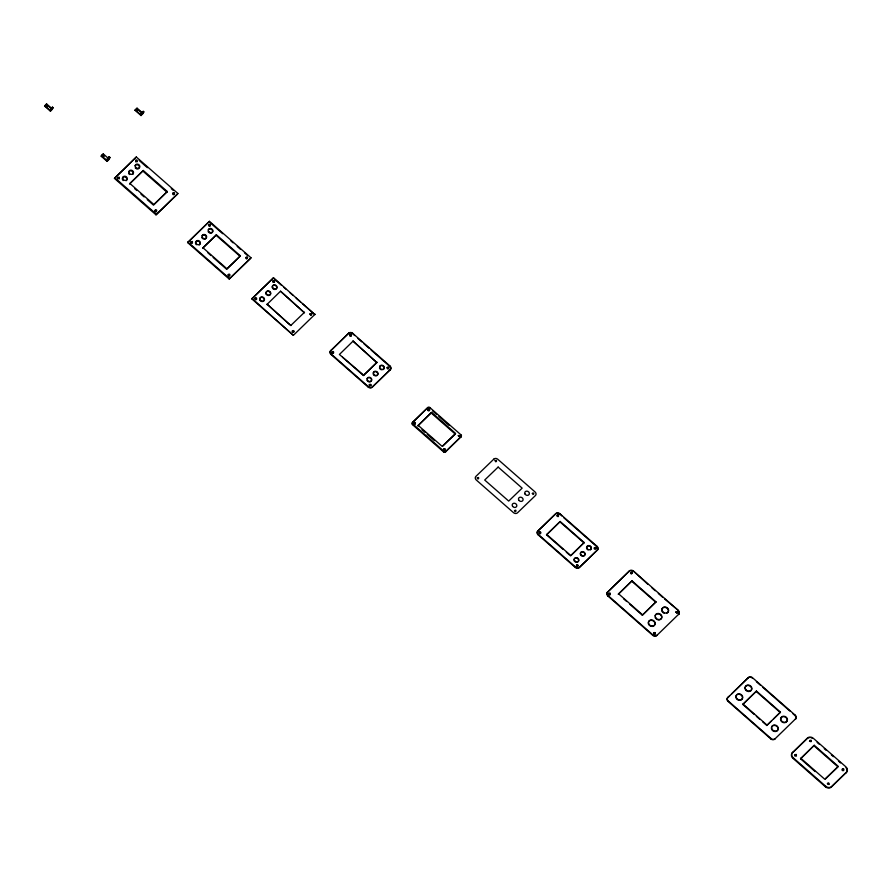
<?xml version="1.0" encoding="UTF-8"?>
<svg xmlns="http://www.w3.org/2000/svg" width="892" height="892" viewBox="0 0 892 892"><rect width="100%" height="100%" fill="white"/><g stroke="black" fill="none" stroke-linecap="round" stroke-linejoin="round"><path stroke-width="1.34" d="M103.885 156.524L103.026 155.777L102.981 156.836M458.064 435.597C461.577 435.329 456.86 435.675 459.425 436.734M796.456 755.925L795.519 754.855L794.839 756.026M829.014 784.514L828.356 783.466L827.352 783.745M675.668 612.135L676.894 612.012L677.05 613.016L675.746 612.113L677.106 611.622L677.039 613.317M119.283 178.857L118.246 177.698L117.632 178.779M192.46 243.048L191.423 241.877L190.944 243.148M415.304 424.179L414.546 423.009L413.654 424.046M557.087 515.219C558.849 512.945 559.362 517.918 557.154 515.643C558.046 513.357 559.596 518.018 557.065 516.245M809.479 741.207L810.482 740.628L811.252 741.62M47.343 106.639C48.502 104.442 44.7 106.025 46.841 106.906M137.045 161.831L136.063 160.504L135.818 161.965M274.401 282.296C275.94 280.222 271.692 280.188 272.997 282.273M370.849 385.857C372.377 383.794 368.128 383.761 369.433 385.846M44.6 106.081L46.607 103.951L51.747 108.456L52.438 107.129L53.085 107.687L52.182 109.426L50.387 111.154L44.6 106.081L46.607 103.951M52.438 107.129L49.952 110.184L44.812 105.68M50.387 111.154L53.085 107.687M101.175 156.178L103.249 153.915L108.289 158.33L109.125 156.736L109.972 157.483L108.857 159.612L107.073 161.34L101.175 156.178L103.249 153.915M102.078 155.308L101.989 155.464A1.438 1.227 27.6 0 1 102.926 155.13M109.125 156.736L106.494 160.058L101.454 155.643M107.073 161.34L109.972 157.483M140.601 114.6L143.199 111.344L143.846 111.901L141.036 115.559L135.038 110.296L137.045 108.177L142.397 112.871L140.601 114.6L135.249 109.906M135.038 110.296L137.045 108.177M141.036 115.559L143.846 111.901M142.397 112.871L143.199 111.344M114.455 178.4L136.32 157.003L177.876 193.464L177.53 194.121L156.022 214.849L114.455 178.4L136.32 157.003M129.507 184.098L143.3 170.483L167.295 191.524L153.502 205.149L147.247 199.652M156.022 214.849L177.876 193.464M187.632 242.579L209.43 221.327L250.986 257.777L250.708 258.312L229.199 279.029L187.632 242.579L209.43 221.327M202.685 248.288L216.41 234.797L240.405 255.848L226.68 269.328L213.121 257.431M229.199 279.029L250.986 257.777M315.099 314.196L293.379 335.314L251.812 298.865L273.532 277.746L314.887 314.597L302.421 303.659M251.812 298.865L273.532 277.746M289.822 324.699L267.076 304.172L290.859 325.613M280.523 291.216L304.306 312.657L280.523 291.216L266.864 304.573M293.379 335.314L252.023 298.463M330.62 350.824L348.75 333.151A2.877 2.453 27.6 0 1 352.686 333.307L389.971 365.999A2.877 2.453 27.6 0 1 390.317 369.6L372.176 387.273A2.877 2.453 27.6 0 1 368.24 387.117L330.965 354.425A2.877 2.453 27.6 0 1 330.62 350.824L348.75 333.151M330.965 354.425L331.177 354.024A2.877 2.453 27.6 0 1 330.82 350.422M354.548 335.515L352.686 333.307M376.848 362.576L353.065 341.123L376.848 362.576L363.401 375.521L342.539 357.224M363.401 375.521L377.06 362.174M368.24 387.117L368.452 386.715A2.877 2.453 27.6 0 0 372.388 386.872L390.317 369.6M390.105 370.002A2.877 2.453 27.6 0 0 389.759 366.4L389.971 365.999M412.662 422.161L412.305 422.83A1.438 1.227 27.6 0 0 412.483 424.625L443.547 451.876A1.438 1.227 27.6 0 0 445.521 451.954L461.108 436.612A1.438 1.227 27.6 0 0 460.93 434.805L429.866 407.555A1.438 1.227 27.6 0 0 427.904 407.477L412.662 422.161A1.438 1.227 27.6 0 0 412.829 423.968L412.483 424.625M418.158 425.339L417.813 426.008L431.605 412.383L455.6 433.434L442.153 446.379L418.158 425.339L431.605 412.383M413.264 421.905L427.904 407.477M428.338 410.766C426.811 406.741 432.207 410.588 428.338 409.785M428.149 410.632L428.495 409.963M429.52 408.224L429.866 407.555M443.547 451.876L443.904 451.207A1.438 1.227 27.6 0 0 445.866 451.285L461.108 436.612M445.521 451.954L445.866 451.285M460.584 435.474L460.93 434.805M537.731 531.175L555.872 513.513A2.877 2.453 27.6 0 1 559.808 513.658L597.082 546.35A2.877 2.453 27.6 0 1 597.439 549.963L579.298 567.635A2.877 2.453 27.6 0 1 575.362 567.479L538.088 534.787A2.877 2.453 27.6 0 1 537.731 531.175L555.66 513.904A2.877 2.453 27.6 0 1 556.195 513.524M538.088 534.787L538.289 534.386A2.877 2.453 27.6 0 1 537.943 530.773M563.22 549.472L546.517 534.832L560.176 521.486L584.171 542.526L571.482 554.958M561.67 515.877L559.808 513.658M546.517 534.832L560.176 521.486M570.523 555.883L584.171 542.526M575.362 567.479L575.574 567.078A2.877 2.453 27.6 0 0 579.51 567.234L597.439 549.963M597.227 550.364A2.877 2.453 27.6 0 0 596.882 546.751L597.082 546.35M678.779 614.131L656.746 635.55A2.877 2.453 27.6 0 1 652.81 635.394L607.775 595.912A3.144 2.676 27.6 0 1 607.43 592.299L629.462 570.88A2.877 2.453 27.6 0 1 633.398 571.036L678.433 610.518A3.189 2.721 27.6 0 1 678.779 614.131L678.567 614.532A3.189 2.721 27.6 0 0 678.455 611.187M607.775 595.912L607.987 595.51A3.144 2.676 27.6 0 1 607.642 591.898M607.43 592.299L629.462 570.88M631.993 580.826L618.334 594.172L631.993 580.826L655.988 601.866L642.329 615.224L629.808 604.241M647.848 584.293L633.398 571.036M642.329 615.224L655.988 601.866M652.81 635.394L653.011 635.004A2.877 2.453 27.6 0 0 656.947 635.149L656.746 635.55M678.433 610.518L664.607 598.978M795.608 718.818L774.78 739.078A2.877 2.453 27.6 0 1 770.844 738.922L728.006 701.346A2.877 2.453 27.6 0 1 727.649 697.745L748.477 677.485A2.877 2.453 27.6 0 1 752.413 677.63L795.263 715.217A2.877 2.453 27.6 0 1 795.608 718.818L795.408 719.22A2.877 2.453 27.6 0 0 796.054 717.781M728.006 701.346L728.207 700.945A2.877 2.453 27.6 0 1 727.861 697.343M731.574 693.954L748.477 677.485M752.413 677.63L752.201 678.032A2.877 2.453 27.6 0 0 751.588 677.608M754.286 714.503L742.802 704.435L756.461 691.077L780.455 712.128L773.52 718.997M742.802 704.435L756.461 691.077M762.627 721.818L766.797 725.475L780.455 712.128M770.844 738.922L771.056 738.531A2.877 2.453 27.6 0 0 774.992 738.676L774.78 739.078M795.887 716.778A2.877 2.453 27.6 0 0 795.051 715.607L795.263 715.217M792.364 752.848L807.438 738.063A4.315 3.679 27.6 0 1 813.337 738.297L845.906 766.852A4.315 3.679 27.6 0 1 846.43 772.26L831.355 787.045A4.315 3.679 27.6 0 1 825.457 786.811L792.888 758.256A4.315 3.679 27.6 0 1 792.364 752.848L807.16 738.598A4.315 3.679 27.6 0 1 807.539 738.286M792.888 758.256L793.166 757.721A4.315 3.679 27.6 0 1 792.642 752.313M815.143 771.58L800.537 758.78L814.262 745.288L838.257 766.339L824.81 779.285L800.815 758.245M800.537 758.78L814.262 745.288M825.457 786.811L825.736 786.287A4.315 3.679 27.6 0 0 831.634 786.51L846.43 772.26M595.789 549.048C597.473 546.908 592.767 547.086 594.975 548.859C597.74 548.825 593.213 546.462 594.373 548.981M293.78 332.248C294.817 330.464 290.993 330.62 292.531 332.259M210.077 226.155C211.415 224.327 207.212 224.427 208.996 226.144M608.812 593.659C610.92 592.232 610.607 596.492 608.779 594.473M101.61 156.557L101.788 156.379A1.438 1.227 27.6 0 1 103.004 154.974M143.3 170.483L129.853 183.44L153.848 204.48L167.295 191.524M216.41 234.797L202.963 247.753L226.958 268.793L240.405 255.848M291.071 325.212L304.518 312.267M353.065 341.123L339.406 354.481L363.613 375.119M442.767 446.123L455.255 434.092L431.26 413.052M727.649 697.745L729.611 695.849M766.797 725.475L771.602 720.847M825.49 778.894L837.978 766.864L813.983 745.823M539.169 532.491C541.02 531.075 541.232 535.055 539.259 533.483M388.522 368.831C389.927 366.79 385.422 367.337 387.652 368.898M156.256 211.906C157.817 210.244 153.58 209.921 155.175 211.783M229.445 276.085C230.995 274.156 226.434 274.401 228.553 276.096M137.569 111.065C137.647 108.969 137.078 110.34 136.967 111.043M429.23 410.799C430.825 409.473 427.056 408.491 427.982 410.454M443.748 449.356L445.242 450.17L443.681 450.493M255.513 299.712C258.401 299.991 254.722 296.523 254.989 299.255M576.734 566.353C580.201 566.855 576.265 562.417 576.41 566.019M842.472 770.61C845.538 771.379 842.003 767.354 842.148 770.275M332.315 353.288C335.102 354.247 332.437 350.088 331.924 352.73M350.11 336.05C353.377 336.942 349.463 332.772 349.943 335.883M136.833 108.579L142.832 113.83M141.404 113.061L142.051 113.63M652.041 587.962L655.185 590.716M658.318 593.47L662.511 597.149M756.383 681.7L760.564 685.368M762.66 687.197L789.833 711.024M792.966 713.778L795.051 715.607M563.744 517.695L596.882 546.751M357.659 338.246L361.795 341.881M363.869 343.688L369.054 348.237M371.117 350.054L389.759 366.4M817.128 742.4L819.168 744.184M824.253 748.644L826.293 750.428M831.377 754.888L833.407 756.672M838.502 761.144L840.532 762.928M631.781 581.227L655.776 602.267M756.249 691.478L780.244 712.53M559.964 521.887L583.97 542.927M432.62 410.944L436.768 414.579M438.842 416.397L449.189 425.484M139.085 160.404L147.403 167.696M171.297 188.658L173.371 190.487M209.152 221.852L222.654 233.704M230.972 240.996L233.046 242.814M237.205 246.46L240.316 249.191M244.475 252.837L247.597 255.569M273.331 278.137L281.638 285.429M283.723 287.257L285.797 289.075M289.956 292.721L293.067 295.453M296.189 298.196L300.348 301.83M142.954 171.153L166.949 192.193M216.132 235.332L240.126 256.372M618.546 593.771L642.541 614.822M623.553 598.744L626.686 601.498M743.014 704.033L767.008 725.073M756.371 716.332L759.493 719.075M546.729 534.442L570.724 555.482M566.342 552.226L569.475 554.969M421.983 429.665L425.116 432.408M427.201 434.237L434.504 440.648M412.829 423.968L443.904 451.207M793.166 757.721L825.736 786.287M538.289 534.386L575.574 567.078M607.987 595.51L653.011 635.004M728.207 700.945L771.056 738.531M331.177 354.024L368.452 386.715M46.395 104.353L51.212 108.579M50.643 108.857L51.29 109.415M107.33 158.464L108.188 159.211M134.725 188.68L136.81 190.509M140.981 194.166L144.114 196.909M207.903 252.86L211.036 255.603M114.8 177.731L156.368 214.18M187.911 242.044L229.478 278.494M587.114 549.216A2.386 2.04 27.6 0 1 587.36 546.283A2.386 2.04 27.6 0 1 590.627 546.896A2.386 2.04 27.6 0 1 590.381 549.829M588.107 549.951A2.386 2.04 27.6 0 1 587.572 549.639M580.87 555.292A2.386 2.04 27.6 0 1 581.372 552.17A2.386 2.04 27.6 0 1 584.751 553.575A2.386 2.04 27.6 0 1 583.067 556.218M582.465 556.184A2.386 2.04 27.6 0 1 581.328 555.705M556.508 513.391A2.877 2.453 27.6 0 1 558.292 513.357M558.983 513.636A2.877 2.453 27.6 0 1 559.596 514.06M664.495 613.339A3.457 2.944 27.6 0 1 662.031 608.779A3.457 2.944 27.6 0 1 667.227 608.344A3.457 2.944 27.6 0 1 667.004 613.139M655.051 615.982A3.457 2.944 27.6 0 1 660.147 614.543A3.457 2.944 27.6 0 1 660.281 619.606M659.5 619.884A3.457 2.944 27.6 0 1 657.772 619.817M656.936 619.483A3.457 2.944 27.6 0 1 656.2 618.97M655.609 618.312A3.457 2.944 27.6 0 1 655.196 617.565M650.212 625.961A3.457 2.944 27.6 0 1 649.465 620.787A3.457 2.944 27.6 0 1 654.862 622.962A3.457 2.944 27.6 0 1 651.048 626.296M629.25 571.281A2.877 2.453 27.6 0 1 630.109 570.757M631.882 570.724A2.877 2.453 27.6 0 1 633.186 571.426M780.734 720.335A3.457 2.944 27.6 0 1 784.168 716.677A3.457 2.944 27.6 0 1 786.789 721.528A3.457 2.944 27.6 0 1 781.136 721.093M771.591 729.143A3.457 2.944 27.6 0 1 774.156 725.419A3.457 2.944 27.6 0 1 778.092 728.875A3.457 2.944 27.6 0 1 774.156 731.395M773.319 731.061A3.457 2.944 27.6 0 1 771.993 729.901M745.578 689.895A3.457 2.944 27.6 0 1 747.73 685.424A3.457 2.944 27.6 0 1 751.555 689.65A3.457 2.944 27.6 0 1 746.169 690.553M736.023 697.957A3.457 2.944 27.6 0 1 739.457 694.299A3.457 2.944 27.6 0 1 742.077 699.15A3.457 2.944 27.6 0 1 736.435 698.704M748.265 677.875A2.877 2.453 27.6 0 1 751.254 677.441M807.962 738.03A4.315 3.679 27.6 0 1 809.457 737.606M811.096 737.762A4.315 3.679 27.6 0 1 812.133 738.186M847.021 769.64A4.315 3.679 27.6 0 1 846.151 772.795M846.017 767.778A4.315 3.679 27.6 0 1 846.653 768.659M460.718 435.597A1.438 1.227 27.6 0 1 460.763 437.27M427.547 408.146A1.438 1.227 27.6 0 1 429.364 408.112M379.568 366.746A2.386 2.04 27.6 0 1 383.292 366.311A2.386 2.04 27.6 0 1 382.757 369.712M381.586 369.779A2.386 2.04 27.6 0 1 380.449 369.277M380.003 368.864A2.386 2.04 27.6 0 1 379.479 367.816M373.28 372.823A2.386 2.04 27.6 0 1 376.391 371.919A2.386 2.04 27.6 0 1 377.528 374.975A2.386 2.04 27.6 0 1 374.205 375.354M373.748 374.941A2.386 2.04 27.6 0 1 373.213 373.904M367.103 378.654A2.386 2.04 27.6 0 1 370.448 378.163A2.386 2.04 27.6 0 1 370.983 381.352M370.537 381.665A2.386 2.04 27.6 0 1 367.025 380.248M348.549 333.552A2.877 2.453 27.6 0 1 351.526 333.117M351.861 333.273A2.877 2.453 27.6 0 1 352.485 333.697M122.327 179.091A2.386 2.04 27.6 0 1 125.359 177.084A2.386 2.04 27.6 0 1 126.118 180.742M123.297 180.552A2.386 2.04 27.6 0 1 122.516 179.638M129.608 174.531A2.386 2.04 27.6 0 1 128.805 173.628M128.939 171.554A2.386 2.04 27.6 0 1 132.15 171.32A2.386 2.04 27.6 0 1 132.819 174.308M138.483 168.766A2.386 2.04 27.6 0 1 136.175 168.677M135.662 168.32A2.386 2.04 27.6 0 1 135.249 167.863M135.049 165.745A2.386 2.04 27.6 0 1 138.126 165.098A2.386 2.04 27.6 0 1 139.252 168.019M272.328 287.815A2.386 2.04 27.6 0 1 274.301 285.239A2.386 2.04 27.6 0 1 276.799 287.982A2.386 2.04 27.6 0 1 273.532 289.142M273.019 288.785A2.386 2.04 27.6 0 1 272.606 288.328M195.504 243.271A2.386 2.04 27.6 0 1 198.548 241.264A2.386 2.04 27.6 0 1 199.295 244.921M196.474 244.731A2.386 2.04 27.6 0 1 195.694 243.817M205.606 238.855A2.386 2.04 27.6 0 1 203.922 239.19M202.785 238.721A2.386 2.04 27.6 0 1 201.982 237.807M202.116 235.733A2.386 2.04 27.6 0 1 205.327 235.499A2.386 2.04 27.6 0 1 205.996 238.487M208.226 229.935A2.386 2.04 27.6 0 1 211.304 229.277A2.386 2.04 27.6 0 1 212.43 232.199A2.386 2.04 27.6 0 1 209.352 232.857M208.84 232.5A2.386 2.04 27.6 0 1 208.148 231.53M46.384 105.769L47.399 106.36L46.429 105.847M102.903 155.632C103.851 157.929 104.699 154.115 102.903 155.632M653.724 633.409C655.575 636.933 656.133 630.142 653.724 633.409M653.925 633.019C654.594 635.662 656.568 632.261 653.925 633.064M794.984 754.866C796.233 758.077 797.537 752.815 794.984 754.866M827.553 783.399C828.69 786.644 830.207 781.437 827.553 783.399M135.762 160.326C136.766 163.604 138.505 158.475 135.762 160.326M208.873 224.639C209.876 227.917 211.616 222.788 208.873 224.639M272.985 281.069C273.398 283.723 275.762 280.556 273.008 281.136M369.422 384.63C369.834 387.284 372.198 384.118 369.455 384.697M514.517 510.592C515.52 513.859 517.26 508.73 514.517 510.592M576.544 564.993C576.957 567.647 579.321 564.48 576.578 565.06M630.533 572.831C631.536 576.098 633.287 570.98 630.533 572.831M630.744 572.43C631.748 575.708 633.487 570.579 630.744 572.43M842.36 769.116C843.33 772.394 845.114 767.287 842.36 769.116M608.924 593.448C609.872 596.726 611.711 591.641 608.924 593.448M172.702 193.664C173.605 196.954 175.512 191.903 172.702 193.664M173.048 192.995C173.951 196.285 175.869 191.234 173.048 192.995M245.88 257.844C246.783 261.133 248.701 256.082 245.88 257.844M246.159 257.32C247.062 260.598 248.98 255.547 246.159 257.32M310.059 314.129C310.962 317.418 312.869 312.367 310.059 314.129M310.271 313.739C311.174 317.017 313.081 311.966 310.271 313.739M332.158 351.916C333.05 355.194 334.968 350.143 332.158 351.916M477.242 477.867C478.145 481.156 480.052 476.094 477.242 477.867M539.27 532.268C540.173 535.557 542.091 530.506 539.27 532.268M443.848 449.01C444.729 452.3 446.669 447.249 443.848 449.01M117.934 177.497C118.803 180.786 120.754 175.746 117.934 177.497M191.044 241.81C191.914 245.099 193.865 240.06 191.044 241.81M255.145 298.229C256.026 301.518 257.978 296.478 255.145 298.229M387.284 367.415C388.154 370.704 390.116 365.664 387.284 367.415M532.368 493.365C533.249 496.654 535.2 491.615 532.368 493.365M413.977 422.763C414.735 426.064 416.876 421.102 413.977 422.763M155.23 210.133C155.877 213.456 158.185 208.572 155.23 210.133M228.341 274.446C228.988 277.769 231.296 272.885 228.341 274.446M292.442 330.865C293.1 334.188 295.408 329.304 292.442 330.865M350.021 334.667C350.679 337.979 352.987 333.106 350.021 334.667M495.116 460.629C495.762 463.94 498.082 459.057 495.116 460.629M809.824 740.483C810.449 743.794 812.79 738.933 809.824 740.483M493.845 459.112L475.915 476.373A2.877 2.453 27.6 0 0 476.261 479.985L513.547 512.677A2.877 2.453 27.6 0 0 517.471 512.833L535.401 495.562A2.877 2.453 27.6 0 0 535.055 491.949L497.781 459.257A2.877 2.453 27.6 0 0 493.845 459.112M498.149 467.085L484.702 480.03L508.696 501.081L522.143 488.125L498.149 467.085M574.638 560.722A2.386 2.04 27.6 0 0 578.629 560.878A2.386 2.04 27.6 0 0 576.321 557.634A2.386 2.04 27.6 0 0 574.638 560.722M580.737 554.4A2.386 2.04 27.6 0 0 584.751 555.08A2.386 2.04 27.6 0 0 582.933 551.624A2.386 2.04 27.6 0 0 580.737 554.4M586.992 548.324A2.386 2.04 27.6 0 0 590.995 549.071A2.386 2.04 27.6 0 0 589.255 545.581A2.386 2.04 27.6 0 0 586.992 548.324M574.426 561.124A2.386 2.04 27.6 0 0 578.429 561.28A2.386 2.04 27.6 0 0 576.12 558.035A2.386 2.04 27.6 0 0 574.426 561.124M512.599 506.322A2.386 2.04 27.6 0 0 516.602 506.478A2.386 2.04 27.6 0 0 514.294 503.233A2.386 2.04 27.6 0 0 512.599 506.322M518.709 499.999A2.386 2.04 27.6 0 0 522.723 500.68A2.386 2.04 27.6 0 0 520.906 497.223A2.386 2.04 27.6 0 0 518.709 499.999M524.964 493.923A2.386 2.04 27.6 0 0 528.967 494.67A2.386 2.04 27.6 0 0 527.228 491.18A2.386 2.04 27.6 0 0 524.964 493.923M662.533 611.433A3.457 2.944 27.6 0 0 668.32 611.656A3.457 2.944 27.6 0 0 664.986 606.961A3.457 2.944 27.6 0 0 662.533 611.433M655.81 617.911A3.457 2.944 27.6 0 0 661.596 618.134A3.457 2.944 27.6 0 0 658.263 613.44A3.457 2.944 27.6 0 0 655.81 617.911M649.086 624.389A3.457 2.944 27.6 0 0 654.873 624.612A3.457 2.944 27.6 0 0 651.539 619.907A3.457 2.944 27.6 0 0 649.086 624.389M772.204 729.5A3.457 2.944 27.6 0 0 777.991 729.723A3.457 2.944 27.6 0 0 774.646 725.018A3.457 2.944 27.6 0 0 772.204 729.5M781.347 720.691A3.457 2.944 27.6 0 0 787.134 720.914A3.457 2.944 27.6 0 0 783.789 716.209A3.457 2.944 27.6 0 0 781.347 720.691M745.779 689.494A3.457 2.944 27.6 0 0 751.566 689.717A3.457 2.944 27.6 0 0 748.232 685.023A3.457 2.944 27.6 0 0 745.779 689.494M736.636 698.302A3.457 2.944 27.6 0 0 742.423 698.525A3.457 2.944 27.6 0 0 739.089 693.831A3.457 2.944 27.6 0 0 736.636 698.302M367.515 380.371A2.386 2.04 27.6 0 0 371.518 380.527A2.386 2.04 27.6 0 0 369.21 377.271A2.386 2.04 27.6 0 0 367.515 380.371M373.614 374.049A2.386 2.04 27.6 0 0 377.628 374.729A2.386 2.04 27.6 0 0 375.811 371.262A2.386 2.04 27.6 0 0 373.614 374.049M379.869 367.961A2.386 2.04 27.6 0 0 383.883 368.708A2.386 2.04 27.6 0 0 382.133 365.229A2.386 2.04 27.6 0 0 379.869 367.961M135.606 167.194A2.386 2.04 27.6 0 0 139.598 167.35A2.386 2.04 27.6 0 0 137.29 164.106A2.386 2.04 27.6 0 0 135.606 167.194M129.15 172.959A2.386 2.04 27.6 0 0 133.164 173.639A2.386 2.04 27.6 0 0 131.358 170.182A2.386 2.04 27.6 0 0 129.15 172.959M122.862 178.969A2.386 2.04 27.6 0 0 126.865 179.716A2.386 2.04 27.6 0 0 125.125 176.237A2.386 2.04 27.6 0 0 122.862 178.969M272.818 287.938A2.386 2.04 27.6 0 0 276.821 288.083A2.386 2.04 27.6 0 0 274.513 284.838A2.386 2.04 27.6 0 0 272.818 287.938M266.373 293.702A2.386 2.04 27.6 0 0 270.387 294.371A2.386 2.04 27.6 0 0 268.57 290.915A2.386 2.04 27.6 0 0 266.373 293.702M260.085 299.701A2.386 2.04 27.6 0 0 264.088 300.448A2.386 2.04 27.6 0 0 262.337 296.969A2.386 2.04 27.6 0 0 260.085 299.701M259.873 300.102A2.386 2.04 27.6 0 0 263.876 300.849A2.386 2.04 27.6 0 0 262.125 297.37A2.386 2.04 27.6 0 0 259.873 300.102M266.162 294.092A2.386 2.04 27.6 0 0 270.176 294.773A2.386 2.04 27.6 0 0 268.358 291.316A2.386 2.04 27.6 0 0 266.162 294.092M208.717 231.519A2.386 2.04 27.6 0 0 212.709 231.664A2.386 2.04 27.6 0 0 210.4 228.419A2.386 2.04 27.6 0 0 208.717 231.519M202.261 237.283A2.386 2.04 27.6 0 0 206.275 237.952A2.386 2.04 27.6 0 0 204.469 234.496A2.386 2.04 27.6 0 0 202.261 237.283M195.972 243.282A2.386 2.04 27.6 0 0 199.975 244.029A2.386 2.04 27.6 0 0 198.236 240.55A2.386 2.04 27.6 0 0 195.972 243.282"/></g></svg>
